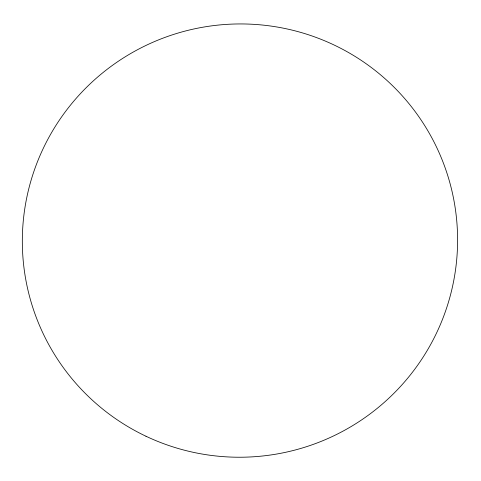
<?xml version="1.0" encoding="UTF-8"?>
<svg xmlns="http://www.w3.org/2000/svg" width="481" height="481" viewBox="0 0 481 481"><rect width="100%" height="100%" fill="white"/><g stroke="black" fill="none" stroke-linecap="round" stroke-linejoin="round"><path stroke-width="0.72" d="M145.983 436.243A217.713 216.57 -15.1 0 0 456.95 223.334A217.713 216.57 -15.1 0 0 116.955 62.187A217.713 216.57 -15.1 0 0 145.983 436.243"/></g></svg>
